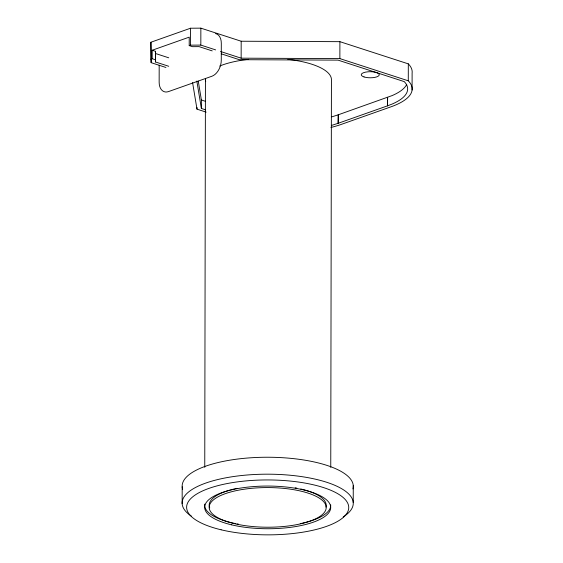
<?xml version="1.0" encoding="UTF-8"?>
<svg xmlns="http://www.w3.org/2000/svg" width="563" height="563" viewBox="0 0 563 563"><rect width="100%" height="100%" fill="white"/><g stroke="black" fill="none" stroke-linecap="round" stroke-linejoin="round"><path stroke-width="0.84" d="M165.944 67.476L151.13 62.669L150.912 42.232L190.526 28.22L200.857 28.15L241.182 41.233L339.897 41.669L408.316 63.865A76.526 25.919 0.1 0 1 412.116 73.07L412.088 90.017M151.13 62.669L150.912 42.232M150.884 59.171L152.172 58.714L152.186 50.248L189.224 37.144L189.21 45.61L192.469 46.673L199.07 46.63L212.216 50.895M168.731 66.279L155.585 62.007L155.444 51.303L152.186 50.248M155.585 62.007L155.444 51.303M159.181 65.259L159.153 82.198A13.505 8.762 -72 0 0 168.45 91.607L211.934 76.23A13.505 8.762 -72 0 0 221.273 60.227L221.308 43.288A13.505 8.762 -72 0 0 215.573 33.583M182.159 503.723L182.187 486.784M189.21 45.61L190.498 45.16L190.526 28.22M206.164 112.128L196.987 109.152L196.987 107.456M215.643 49.896L200.829 45.089L200.857 28.15M205.523 109.813L201.378 108.469L201.392 100.003L198.275 81.163M204.756 467.318L205.432 80.059M330.96 127.442A76.526 25.919 0.1 0 0 341.312 124.388L391.011 106.808A76.526 25.919 0.1 0 0 408.281 80.812L339.869 58.608L241.147 58.172L241.182 41.233M330.755 467.367L331.431 79.235A63.021 21.345 0.1 0 0 287.827 59.361M331.727 125.31A72.015 24.392 0.1 0 0 333.373 124.838L338.166 123.29L338.18 114.824L392.024 95.626A72.015 24.392 0.1 0 0 406.725 84.387M338.166 123.29L338.391 114.746M339.869 58.608L339.897 41.669M353.233 502.604L353.261 485.665M338.377 123.22L387.443 105.865L387.464 97.392M387.443 105.865L387.668 97.315M408.281 80.812L408.316 63.865M387.654 105.788L392.01 104.099A72.015 24.392 0.1 0 0 405.761 83.401L404.283 81.621L338.046 60.128L239.331 59.692L221.259 53.823M338.18 114.824L333.387 116.372A72.015 24.392 0.1 0 1 331.741 116.844M190.498 45.16L200.829 45.089M220.576 51.5L241.147 58.172M155.599 53.541L168.745 57.806M152.172 58.714L155.43 59.769M201.392 100.003L205.537 101.347M196.839 81.072L201.378 108.469M192.588 82.606L196.987 109.152M205.72 81.649A63.021 21.345 0.1 0 1 205.495 78.461M219.704 66.033A63.021 21.345 0.1 0 1 248.705 59.34M330.692 504.87A63.021 21.345 0.1 0 1 302.479 523.133M301.74 523.294A63.021 21.345 0.1 0 1 300.241 523.611M238.529 524.16A63.021 21.345 0.1 0 1 236.974 523.871M235.447 523.576A63.021 21.345 0.1 0 1 204.756 504.096M209.725 507.882A58.51 19.818 0.1 0 1 230.133 490.028M230.851 489.824A58.51 19.818 0.1 0 1 234.616 488.881M235.39 488.705A58.51 19.818 0.1 0 1 236.967 488.367M295.181 487.825A58.51 19.818 0.1 0 1 296.821 488.135M300.79 488.987A58.51 19.818 0.1 0 1 302.317 489.36M303.07 489.55A58.51 19.818 0.1 0 1 325.97 507.122M191.511 516.243A85.562 28.98 0.1 0 1 268.396 474.187A85.562 28.98 0.1 0 1 343.226 516.897M182.665 489.219A85.562 28.98 0.1 0 1 266.883 457.24A85.562 28.98 0.1 0 1 352.952 488.909M364.05 76.941A9.001 3.047 0.1 0 0 379.012 75.477A9.001 3.047 0.1 0 0 367.73 71.818A9.001 3.047 0.1 0 0 364.05 76.941M234.074 523.569A58.51 19.818 0.1 0 0 325.97 509.241A58.51 19.818 0.1 0 0 243.019 489.388A58.51 19.818 0.1 0 0 234.074 523.569M231.484 524.815A63.021 21.345 0.1 0 0 330.46 509.381A63.021 21.345 0.1 0 0 241.119 488.001A63.021 21.345 0.1 0 0 231.484 524.815M221.125 529.797A81.051 27.453 0.1 0 0 348.42 509.944A81.051 27.453 0.1 0 0 233.511 482.449A81.051 27.453 0.1 0 0 221.125 529.797"/></g></svg>
